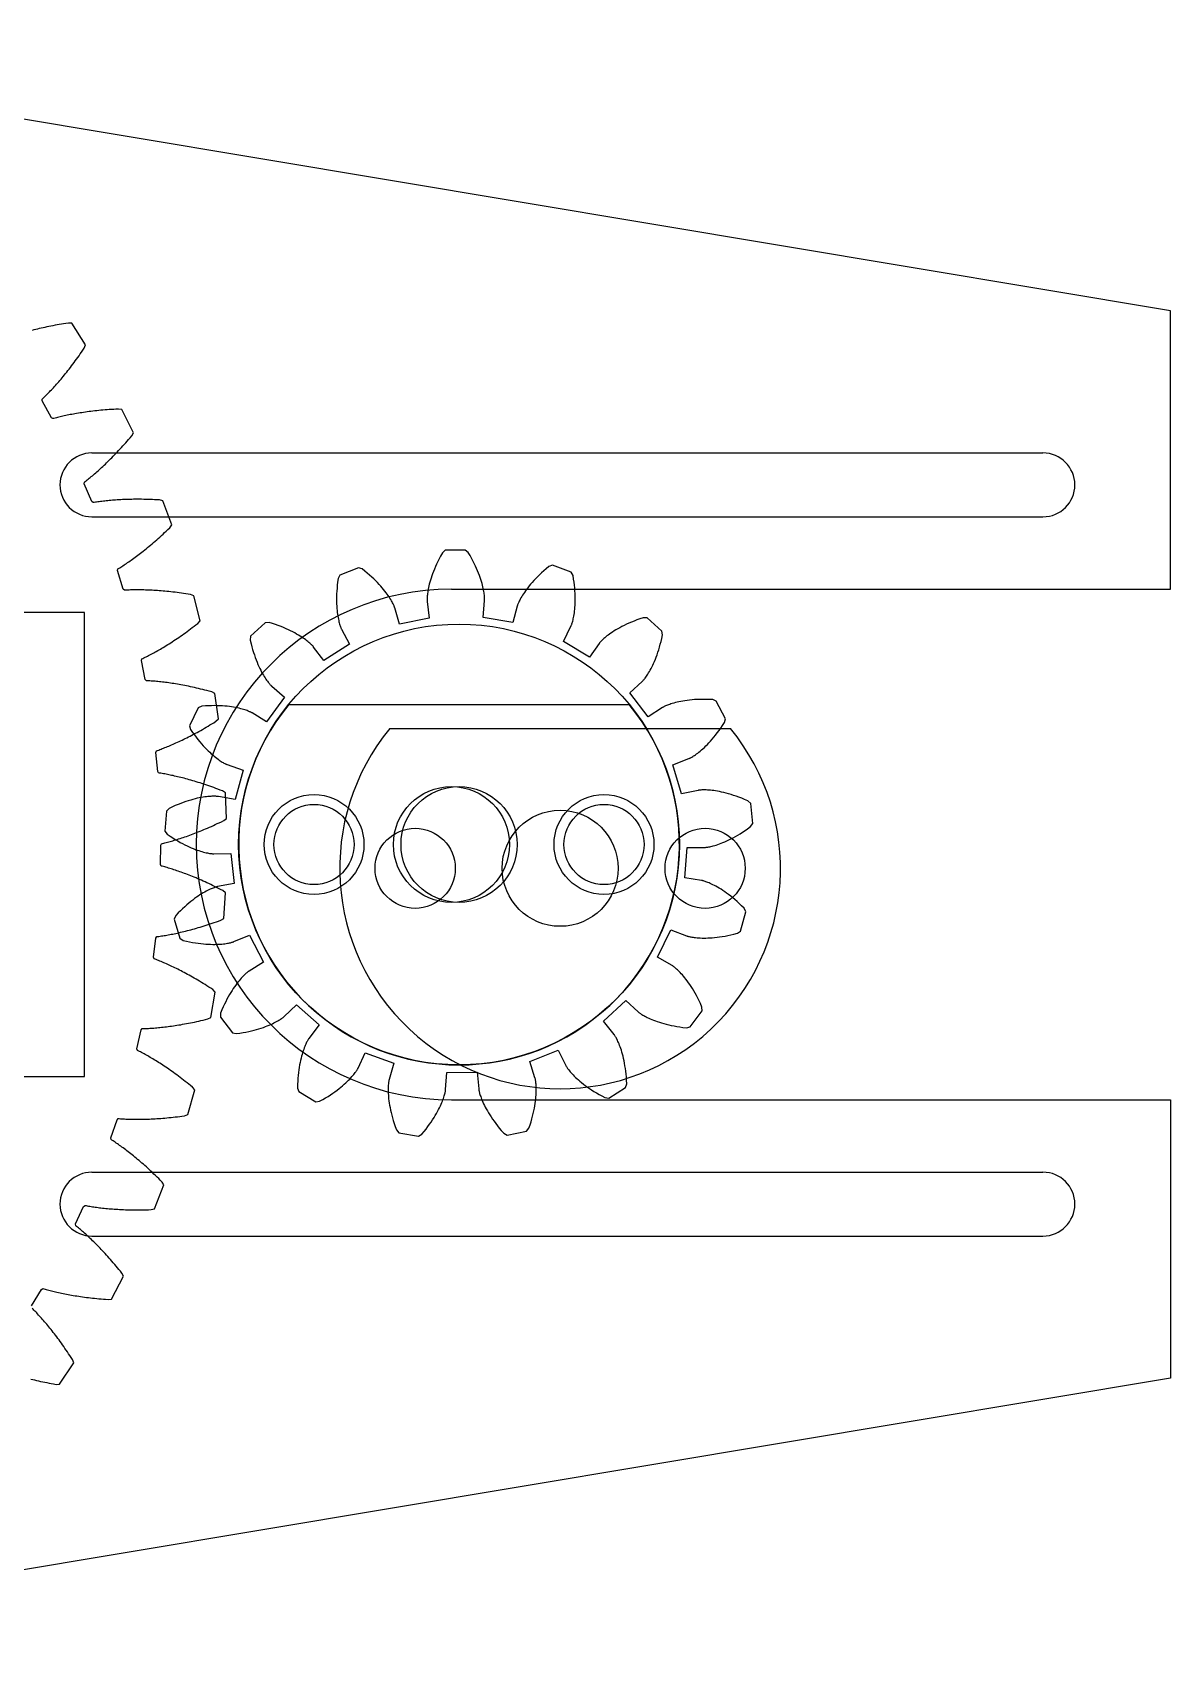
# Model space of a CAD drawing. Header units: inches. Extents: x -53 to 82, y -41 to 41.
# Drawn here: x 32.8 to 81.8, y -35 to 35 of the extents above; entities that cross this region are included whole.
import ezdxf

# ---------------------------------------------------------------- set-up
doc = ezdxf.new("R2010")
doc.units = ezdxf.units.IN
doc.header["$MEASUREMENT"] = 0
for name, color, linetype in [('gearBig', 2, 'Continuous'), ('gearSmall', 6, 'Continuous'), ('mount', 1, 'Continuous'), ('mount 2', 4, 'Continuous'), ('spacers', 3, 'Continuous'), ('stepper mount', 30, 'Continuous')]:
    doc.layers.add(name, color=color, linetype=linetype)

# ---------------------------------------------------------------- blocks, each defined once
blk = doc.blocks.new('*U4')
at = {"layer": 'mount 2'}
blk.add_lwpolyline([(10, -2.301), (10, 2.301), (-10, 2.301), (-10, -2.301)], dxfattribs=at)
blk = doc.blocks.new('*U5')
at = {"layer": 'mount 2', "color": 0, "linetype": 'ByBlock', "lineweight": -2, "transparency": 16777216}
blk.add_blockref('*U4', (0, 32.699), dxfattribs=at)
for p, rotation in [((-32.699, 0), 90), ((32.699, 0), 270), ((0, -32.699), 180)]:
    blk.add_blockref('*U4', p, dxfattribs=dict(at, rotation=rotation))

msp = doc.modelspace()

# ---------------------------------------------------------------- linework, layer by layer
at = {"layer": 'gearBig'}
for points in [[(32.724, -19.887), (33.147, -19.174), (33.209, -19.134), (33.252, -19.147), (33.303, -19.161), (33.355, -19.176), (33.408, -19.191), (33.463, -19.206), (33.52, -19.221), (33.577, -19.236), (33.636, -19.251), (33.696, -19.265), (33.758, -19.28), (33.82, -19.295), (33.885, -19.309), (33.95, -19.324), (34.017, -19.338), (34.085, -19.353), (34.154, -19.367), (34.225, -19.381), (34.297, -19.394), (34.37, -19.408), (34.445, -19.421), (34.521, -19.435), (34.598, -19.448), (34.677, -19.46), (34.757, -19.473), (34.838, -19.485), (34.92, -19.497), (35.004, -19.508), (35.09, -19.519), (35.176, -19.53), (35.264, -19.541), (35.353, -19.551), (35.444, -19.561), (35.535, -19.57), (35.628, -19.579), (35.723, -19.588), (35.819, -19.596), (35.916, -19.603), (36.027, -19.611), (36.174, -19.591), (36.688, -18.61), (36.621, -18.478), (36.551, -18.391), (36.49, -18.315), (36.429, -18.241), (36.368, -18.168), (36.308, -18.097), (36.248, -18.027), (36.188, -17.958), (36.129, -17.89), (36.071, -17.824), (36.013, -17.759), (35.955, -17.695), (35.898, -17.633), (35.841, -17.572), (35.785, -17.512), (35.729, -17.453), (35.674, -17.396), (35.619, -17.339), (35.565, -17.284), (35.512, -17.231), (35.459, -17.178), (35.407, -17.127), (35.355, -17.077), (35.304, -17.027), (35.253, -16.98), (35.204, -16.933), (35.154, -16.887), (35.106, -16.843), (35.058, -16.8), (35.011, -16.757), (34.965, -16.716), (34.919, -16.676), (34.874, -16.638), (34.83, -16.6), (34.786, -16.563), (34.744, -16.527), (34.702, -16.493), (34.66, -16.459), (34.626, -16.432), (34.623, -16.357), (34.969, -15.604), (35.028, -15.558), (35.071, -15.566), (35.123, -15.575), (35.177, -15.585), (35.231, -15.594), (35.288, -15.603), (35.345, -15.612), (35.404, -15.621), (35.464, -15.629), (35.525, -15.638), (35.588, -15.646), (35.652, -15.654), (35.717, -15.662), (35.784, -15.669), (35.852, -15.677), (35.921, -15.684), (35.991, -15.691), (36.063, -15.697), (36.136, -15.703), (36.211, -15.709), (36.286, -15.715), (36.363, -15.72), (36.441, -15.724), (36.521, -15.729), (36.602, -15.733), (36.684, -15.736), (36.767, -15.74), (36.852, -15.742), (36.938, -15.745), (37.025, -15.746), (37.113, -15.748), (37.203, -15.748), (37.294, -15.749), (37.386, -15.748), (37.48, -15.748), (37.575, -15.746), (37.671, -15.744), (37.768, -15.742), (37.879, -15.738), (38.023, -15.703), (38.432, -14.673), (38.352, -14.548), (38.273, -14.469), (38.204, -14.401), (38.136, -14.333), (38.068, -14.267), (38, -14.203), (37.934, -14.139), (37.867, -14.077), (37.801, -14.016), (37.736, -13.956), (37.672, -13.897), (37.608, -13.84), (37.544, -13.784), (37.481, -13.729), (37.419, -13.675), (37.358, -13.623), (37.297, -13.571), (37.237, -13.521), (37.177, -13.472), (37.118, -13.424), (37.06, -13.378), (37.003, -13.332), (36.946, -13.287), (36.89, -13.244), (36.835, -13.202), (36.781, -13.16), (36.727, -13.12), (36.674, -13.081), (36.622, -13.043), (36.571, -13.006), (36.521, -12.97), (36.471, -12.935), (36.422, -12.901), (36.374, -12.868), (36.327, -12.836), (36.281, -12.805), (36.236, -12.775), (36.191, -12.746), (36.154, -12.722), (36.143, -12.649), (36.409, -11.863), (36.462, -11.811), (36.506, -11.815), (36.559, -11.819), (36.613, -11.822), (36.668, -11.826), (36.725, -11.829), (36.783, -11.832), (36.843, -11.834), (36.903, -11.837), (36.965, -11.839), (37.029, -11.84), (37.093, -11.842), (37.159, -11.842), (37.226, -11.843), (37.294, -11.843), (37.364, -11.843), (37.434, -11.842), (37.506, -11.841), (37.58, -11.84), (37.654, -11.838), (37.73, -11.836), (37.807, -11.833), (37.885, -11.829), (37.965, -11.825), (38.046, -11.821), (38.128, -11.816), (38.211, -11.81), (38.295, -11.804), (38.381, -11.797), (38.468, -11.79), (38.556, -11.782), (38.645, -11.773), (38.736, -11.764), (38.828, -11.754), (38.921, -11.744), (39.015, -11.732), (39.11, -11.72), (39.206, -11.708), (39.317, -11.692), (39.457, -11.642), (39.756, -10.575), (39.663, -10.46), (39.576, -10.389), (39.5, -10.328), (39.425, -10.269), (39.351, -10.21), (39.277, -10.153), (39.204, -10.096), (39.131, -10.041), (39.059, -9.988), (38.988, -9.935), (38.918, -9.884), (38.848, -9.833), (38.779, -9.784), (38.711, -9.736), (38.644, -9.689), (38.577, -9.643), (38.511, -9.599), (38.446, -9.555), (38.382, -9.512), (38.318, -9.471), (38.256, -9.43), (38.194, -9.391), (38.133, -9.353), (38.073, -9.315), (38.013, -9.279), (37.955, -9.244), (37.897, -9.209), (37.841, -9.176), (37.785, -9.144), (37.73, -9.112), (37.676, -9.082), (37.623, -9.052), (37.571, -9.023), (37.52, -8.996), (37.47, -8.969), (37.421, -8.943), (37.372, -8.918), (37.325, -8.893), (37.286, -8.874), (37.268, -8.801), (37.449, -7.993), (37.497, -7.935), (37.541, -7.934), (37.594, -7.932), (37.648, -7.93), (37.704, -7.928), (37.761, -7.925), (37.819, -7.922), (37.878, -7.918), (37.939, -7.914), (38, -7.91), (38.063, -7.905), (38.128, -7.899), (38.193, -7.893), (38.26, -7.887), (38.328, -7.88), (38.397, -7.873), (38.467, -7.865), (38.539, -7.856), (38.611, -7.847), (38.685, -7.837), (38.761, -7.827), (38.837, -7.816), (38.914, -7.804), (38.993, -7.792), (39.073, -7.779), (39.154, -7.766), (39.236, -7.751), (39.319, -7.736), (39.404, -7.721), (39.49, -7.704), (39.576, -7.687), (39.664, -7.669), (39.753, -7.651), (39.844, -7.631), (39.935, -7.611), (40.027, -7.59), (40.121, -7.568), (40.215, -7.545), (40.324, -7.519), (40.457, -7.454), (40.643, -6.362), (40.539, -6.257), (40.445, -6.196), (40.364, -6.143), (40.283, -6.091), (40.202, -6.041), (40.123, -5.991), (40.044, -5.943), (39.966, -5.896), (39.889, -5.85), (39.813, -5.805), (39.738, -5.761), (39.663, -5.719), (39.59, -5.677), (39.517, -5.636), (39.445, -5.597), (39.374, -5.558), (39.303, -5.52), (39.234, -5.484), (39.166, -5.448), (39.098, -5.414), (39.032, -5.38), (38.966, -5.347), (38.901, -5.315), (38.838, -5.285), (38.775, -5.255), (38.713, -5.226), (38.652, -5.197), (38.593, -5.17), (38.534, -5.144), (38.476, -5.118), (38.419, -5.094), (38.363, -5.07), (38.308, -5.047), (38.255, -5.024), (38.202, -5.003), (38.15, -4.982), (38.1, -4.962), (38.05, -4.943), (38.009, -4.927), (37.983, -4.858), (38.08, -4.034), (38.121, -3.972), (38.164, -3.967), (38.217, -3.959), (38.271, -3.952), (38.326, -3.943), (38.382, -3.935), (38.44, -3.925), (38.498, -3.916), (38.558, -3.905), (38.619, -3.894), (38.681, -3.883), (38.744, -3.871), (38.809, -3.858), (38.875, -3.845), (38.941, -3.831), (39.009, -3.816), (39.079, -3.801), (39.149, -3.785), (39.22, -3.768), (39.293, -3.751), (39.366, -3.732), (39.441, -3.713), (39.517, -3.694), (39.594, -3.673), (39.672, -3.652), (39.751, -3.63), (39.831, -3.608), (39.913, -3.584), (39.995, -3.56), (40.079, -3.534), (40.163, -3.508), (40.249, -3.481), (40.335, -3.453), (40.423, -3.425), (40.512, -3.395), (40.601, -3.364), (40.692, -3.333), (40.784, -3.3), (40.889, -3.263), (41.015, -3.184), (41.086, -2.079), (40.971, -1.985), (40.871, -1.934), (40.785, -1.89), (40.699, -1.847), (40.614, -1.805), (40.529, -1.765), (40.446, -1.725), (40.364, -1.686), (40.282, -1.649), (40.202, -1.612), (40.122, -1.576), (40.044, -1.541), (39.966, -1.508), (39.889, -1.475), (39.814, -1.443), (39.739, -1.412), (39.665, -1.382), (39.592, -1.353), (39.521, -1.324), (39.45, -1.297), (39.38, -1.271), (39.312, -1.245), (39.244, -1.22), (39.177, -1.196), (39.112, -1.173), (39.047, -1.15), (38.984, -1.129), (38.922, -1.108), (38.86, -1.088), (38.8, -1.068), (38.741, -1.05), (38.683, -1.032), (38.626, -1.015), (38.57, -0.998), (38.516, -0.982), (38.462, -0.967), (38.41, -0.953), (38.358, -0.939), (38.316, -0.927), (38.283, -0.861), (38.293, -0.032), (38.327, 0.034), (38.37, 0.044), (38.422, 0.057), (38.474, 0.07), (38.528, 0.084), (38.583, 0.099), (38.639, 0.114), (38.697, 0.13), (38.755, 0.147), (38.814, 0.164), (38.875, 0.182), (38.937, 0.2), (39, 0.22), (39.064, 0.24), (39.129, 0.261), (39.195, 0.283), (39.262, 0.305), (39.33, 0.328), (39.399, 0.352), (39.469, 0.377), (39.541, 0.403), (39.613, 0.43), (39.687, 0.457), (39.761, 0.485), (39.836, 0.515), (39.913, 0.545), (39.99, 0.576), (40.069, 0.608), (40.148, 0.641), (40.229, 0.674), (40.31, 0.709), (40.392, 0.745), (40.475, 0.782), (40.56, 0.819), (40.645, 0.858), (40.731, 0.898), (40.818, 0.939), (40.905, 0.981), (41.006, 1.029), (41.123, 1.12), (41.078, 2.227), (40.954, 2.309), (40.85, 2.349), (40.759, 2.383), (40.669, 2.417), (40.58, 2.45), (40.492, 2.482), (40.405, 2.512), (40.319, 2.542), (40.234, 2.571), (40.15, 2.599), (40.067, 2.626), (39.985, 2.653), (39.905, 2.678), (39.825, 2.703), (39.746, 2.727), (39.669, 2.75), (39.592, 2.772), (39.517, 2.793), (39.443, 2.814), (39.369, 2.834), (39.297, 2.853), (39.226, 2.871), (39.156, 2.889), (39.088, 2.906), (39.02, 2.922), (38.954, 2.937), (38.888, 2.952), (38.824, 2.967), (38.761, 2.98), (38.699, 2.993), (38.639, 3.006), (38.579, 3.017), (38.521, 3.028), (38.463, 3.039), (38.407, 3.049), (38.353, 3.059), (38.299, 3.068), (38.246, 3.076), (38.203, 3.083), (38.163, 3.146), (38.086, 3.971), (38.114, 4.04), (38.155, 4.055), (38.205, 4.073), (38.256, 4.092), (38.308, 4.111), (38.361, 4.131), (38.416, 4.152), (38.471, 4.174), (38.527, 4.197), (38.585, 4.22), (38.643, 4.244), (38.703, 4.269), (38.763, 4.295), (38.824, 4.322), (38.887, 4.349), (38.95, 4.378), (39.015, 4.407), (39.08, 4.438), (39.147, 4.469), (39.214, 4.501), (39.282, 4.534), (39.351, 4.568), (39.421, 4.603), (39.492, 4.639), (39.564, 4.676), (39.637, 4.714), (39.711, 4.753), (39.786, 4.793), (39.861, 4.834), (39.938, 4.876), (40.015, 4.919), (40.093, 4.963), (40.172, 5.008), (40.252, 5.055), (40.332, 5.102), (40.414, 5.151), (40.496, 5.2), (40.579, 5.251), (40.674, 5.31), (40.781, 5.413), (40.62, 6.509), (40.488, 6.577), (40.38, 6.606), (40.286, 6.631), (40.193, 6.655), (40.101, 6.678), (40.011, 6.701), (39.921, 6.722), (39.832, 6.743), (39.745, 6.763), (39.658, 6.782), (39.573, 6.8), (39.489, 6.818), (39.406, 6.835), (39.324, 6.851), (39.244, 6.866), (39.164, 6.881), (39.086, 6.895), (39.008, 6.909), (38.932, 6.921), (38.858, 6.933), (38.784, 6.945), (38.711, 6.956), (38.64, 6.966), (38.57, 6.976), (38.501, 6.985), (38.433, 6.993), (38.367, 7.001), (38.301, 7.009), (38.237, 7.016), (38.174, 7.022), (38.113, 7.028), (38.052, 7.033), (37.993, 7.038), (37.935, 7.043), (37.878, 7.047), (37.823, 7.051), (37.768, 7.054), (37.715, 7.057), (37.672, 7.059), (37.625, 7.118), (37.463, 7.93), (37.483, 8.002), (37.522, 8.021), (37.57, 8.044), (37.619, 8.068), (37.669, 8.093), (37.719, 8.119), (37.771, 8.145), (37.824, 8.173), (37.878, 8.201), (37.932, 8.23), (37.988, 8.26), (38.044, 8.291), (38.102, 8.323), (38.16, 8.356), (38.219, 8.39), (38.279, 8.425), (38.34, 8.461), (38.402, 8.498), (38.465, 8.536), (38.529, 8.575), (38.593, 8.615), (38.658, 8.656), (38.724, 8.698), (38.791, 8.742), (38.859, 8.786), (38.927, 8.831), (38.997, 8.878), (39.067, 8.925), (39.138, 8.974), (39.209, 9.024), (39.282, 9.075), (39.355, 9.127), (39.428, 9.18), (39.503, 9.234), (39.578, 9.29), (39.654, 9.347), (39.73, 9.405), (39.808, 9.464), (39.896, 9.532), (39.991, 9.646), (39.717, 10.719), (39.579, 10.773), (39.469, 10.791), (39.373, 10.806), (39.278, 10.82), (39.184, 10.833), (39.091, 10.846), (39, 10.858), (38.909, 10.869), (38.82, 10.88), (38.732, 10.89), (38.646, 10.9), (38.56, 10.908), (38.476, 10.916), (38.393, 10.924), (38.311, 10.931), (38.23, 10.937), (38.151, 10.943), (38.073, 10.948), (37.996, 10.953), (37.92, 10.957), (37.845, 10.961), (37.772, 10.964), (37.7, 10.967), (37.629, 10.969), (37.56, 10.971), (37.492, 10.972), (37.425, 10.973), (37.359, 10.974), (37.294, 10.974), (37.231, 10.974), (37.169, 10.973), (37.109, 10.972), (37.049, 10.971), (36.991, 10.97), (36.934, 10.968), (36.879, 10.966), (36.824, 10.963), (36.771, 10.961), (36.727, 10.958), (36.675, 11.012), (36.428, 11.803), (36.441, 11.876), (36.478, 11.899), (36.523, 11.927), (36.569, 11.956), (36.616, 11.986), (36.664, 12.017), (36.713, 12.049), (36.762, 12.082), (36.813, 12.115), (36.864, 12.15), (36.916, 12.186), (36.969, 12.223), (37.023, 12.261), (37.077, 12.3), (37.133, 12.339), (37.189, 12.381), (37.246, 12.423), (37.304, 12.466), (37.362, 12.51), (37.421, 12.556), (37.481, 12.602), (37.542, 12.65), (37.603, 12.698), (37.665, 12.748), (37.728, 12.8), (37.791, 12.852), (37.855, 12.905), (37.92, 12.96), (37.985, 13.016), (38.051, 13.073), (38.118, 13.131), (38.185, 13.19), (38.253, 13.251), (38.321, 13.313), (38.39, 13.376), (38.46, 13.441), (38.53, 13.506), (38.6, 13.573), (38.681, 13.651), (38.764, 13.773), (38.379, 14.812), (38.236, 14.851), (38.125, 14.857), (38.027, 14.862), (37.931, 14.866), (37.837, 14.87), (37.743, 14.873), (37.651, 14.875), (37.56, 14.877), (37.47, 14.878), (37.382, 14.879), (37.295, 14.879), (37.209, 14.879), (37.124, 14.878), (37.041, 14.877), (36.958, 14.876), (36.878, 14.873), (36.798, 14.871), (36.72, 14.868), (36.643, 14.865), (36.567, 14.861), (36.492, 14.857), (36.419, 14.852), (36.347, 14.847), (36.277, 14.842), (36.207, 14.837), (36.139, 14.831), (36.073, 14.825), (36.007, 14.819), (35.943, 14.812), (35.88, 14.805), (35.819, 14.798), (35.758, 14.791), (35.699, 14.784), (35.642, 14.776), (35.585, 14.768), (35.53, 14.76), (35.477, 14.752), (35.424, 14.744), (35.381, 14.737), (35.323, 14.785), (34.995, 15.546), (35, 15.62), (35.035, 15.647), (35.077, 15.68), (35.119, 15.713), (35.163, 15.748), (35.207, 15.784), (35.252, 15.82), (35.298, 15.858), (35.345, 15.897), (35.392, 15.937), (35.44, 15.978), (35.489, 16.02), (35.539, 16.063), (35.589, 16.108), (35.64, 16.153), (35.691, 16.2), (35.743, 16.248), (35.796, 16.297), (35.85, 16.347), (35.904, 16.398), (35.958, 16.451), (36.014, 16.505), (36.07, 16.559), (36.126, 16.616), (36.183, 16.673), (36.241, 16.732), (36.299, 16.791), (36.357, 16.853), (36.417, 16.915), (36.476, 16.978), (36.536, 17.043), (36.597, 17.11), (36.658, 17.177), (36.72, 17.246), (36.782, 17.316), (36.844, 17.387), (36.907, 17.46), (36.97, 17.534), (37.042, 17.619), (37.112, 17.75), (36.621, 18.743), (36.474, 18.766), (36.363, 18.761), (36.266, 18.756), (36.17, 18.75), (36.075, 18.743), (35.982, 18.737), (35.89, 18.729), (35.799, 18.722), (35.71, 18.714), (35.622, 18.705), (35.535, 18.696), (35.45, 18.687), (35.365, 18.677), (35.283, 18.667), (35.201, 18.657), (35.121, 18.647), (35.042, 18.636), (34.964, 18.625), (34.888, 18.613), (34.813, 18.602), (34.74, 18.59), (34.667, 18.578), (34.596, 18.565), (34.527, 18.553), (34.458, 18.54), (34.391, 18.527), (34.325, 18.514), (34.261, 18.501), (34.198, 18.488), (34.136, 18.475), (34.076, 18.461), (34.016, 18.448), (33.959, 18.434), (33.902, 18.421), (33.847, 18.407), (33.793, 18.394), (33.74, 18.38), (33.689, 18.366), (33.646, 18.355), (33.584, 18.396), (33.178, 19.119), (33.175, 19.193), (33.207, 19.223), (33.246, 19.26), (33.285, 19.298), (33.324, 19.337), (33.365, 19.377), (33.406, 19.418), (33.447, 19.461), (33.49, 19.504), (33.532, 19.549), (33.576, 19.595), (33.62, 19.642), (33.665, 19.69), (33.71, 19.74), (33.756, 19.79), (33.802, 19.842), (33.849, 19.895), (33.897, 19.949), (33.945, 20.005), (33.993, 20.061), (34.042, 20.119), (34.091, 20.179), (34.141, 20.239), (34.191, 20.301), (34.242, 20.364), (34.293, 20.428), (34.345, 20.494), (34.397, 20.561), (34.449, 20.629), (34.502, 20.698), (34.555, 20.769), (34.608, 20.841), (34.662, 20.915), (34.716, 20.989), (34.77, 21.066), (34.825, 21.143), (34.88, 21.222), (34.935, 21.302), (34.997, 21.394), (35.053, 21.532), (34.461, 22.468), (34.313, 22.476), (34.202, 22.459), (34.106, 22.444), (34.012, 22.428), (33.918, 22.412), (33.826, 22.395), (33.735, 22.378), (33.646, 22.361), (33.558, 22.344), (33.471, 22.326), (33.386, 22.308), (33.302, 22.29), (33.219, 22.272), (33.138, 22.253), (33.058, 22.235), (32.979, 22.216), (32.902, 22.197), (32.826, 22.177), (32.751, 22.158)], [(32.691, -23.04), (32.773, -23.06), (32.857, -23.08), (32.942, -23.1), (33.028, -23.12), (33.116, -23.139), (33.205, -23.158), (33.295, -23.177), (33.387, -23.196), (33.48, -23.214), (33.574, -23.232), (33.67, -23.25), (33.779, -23.27), (33.928, -23.265), (34.542, -22.343), (34.489, -22.204), (34.429, -22.111), (34.376, -22.029), (34.322, -21.949), (34.27, -21.87), (34.217, -21.793), (34.165, -21.717), (34.113, -21.642), (34.061, -21.569), (34.01, -21.497), (33.959, -21.426), (33.908, -21.357), (33.858, -21.289), (33.808, -21.222), (33.758, -21.156), (33.709, -21.092), (33.66, -21.029), (33.612, -20.968), (33.564, -20.907), (33.516, -20.848), (33.469, -20.79), (33.422, -20.734), (33.376, -20.679), (33.331, -20.624), (33.285, -20.572), (33.241, -20.52), (33.197, -20.469), (33.153, -20.42), (33.11, -20.372), (33.068, -20.325), (33.026, -20.28), (32.985, -20.235), (32.944, -20.192), (32.904, -20.15), (32.864, -20.109), (32.826, -20.069), (32.788, -20.03), (32.75, -19.992)]]:
    msp.add_lwpolyline(points, dxfattribs=at)
at = {"layer": 'gearSmall'}
msp.add_lwpolyline([(60.992, -0.127), (61.722, -0.127), (61.731, -0.127), (61.744, -0.126), (61.761, -0.125), (61.783, -0.123), (61.809, -0.12), (61.84, -0.116), (61.875, -0.111), (61.914, -0.104), (61.958, -0.095), (62.005, -0.085), (62.057, -0.073), (62.113, -0.058), (62.172, -0.042), (62.236, -0.022), (62.304, 0), (62.375, 0.025), (62.45, 0.053), (62.528, 0.084), (62.61, 0.118), (62.695, 0.156), (62.784, 0.197), (62.875, 0.243), (62.97, 0.292), (63.067, 0.345), (63.168, 0.402), (63.271, 0.464), (63.376, 0.531), (63.484, 0.601), (63.593, 0.677), (63.723, 0.77), (63.815, 0.907), (63.725, 1.761), (63.606, 1.875), (63.46, 1.939), (63.337, 1.99), (63.217, 2.036), (63.1, 2.079), (62.986, 2.118), (62.876, 2.153), (62.77, 2.185), (62.667, 2.213), (62.568, 2.239), (62.473, 2.261), (62.382, 2.28), (62.294, 2.296), (62.211, 2.31), (62.132, 2.322), (62.057, 2.331), (61.987, 2.339), (61.92, 2.344), (61.858, 2.348), (61.801, 2.351), (61.748, 2.352), (61.699, 2.352), (61.655, 2.351), (61.615, 2.35), (61.58, 2.348), (61.549, 2.345), (61.523, 2.342), (61.501, 2.34), (61.483, 2.337), (61.47, 2.335), (61.462, 2.334), (60.748, 2.181), (60.374, 3.436), (61.054, 3.7), (61.062, 3.703), (61.074, 3.709), (61.09, 3.716), (61.11, 3.726), (61.133, 3.738), (61.16, 3.753), (61.191, 3.771), (61.225, 3.791), (61.262, 3.815), (61.303, 3.841), (61.347, 3.872), (61.394, 3.905), (61.443, 3.943), (61.496, 3.984), (61.551, 4.028), (61.608, 4.077), (61.668, 4.13), (61.73, 4.188), (61.794, 4.249), (61.859, 4.315), (61.927, 4.386), (61.996, 4.461), (62.066, 4.541), (62.138, 4.626), (62.211, 4.716), (62.284, 4.811), (62.359, 4.911), (62.434, 5.016), (62.509, 5.126), (62.596, 5.259), (62.633, 5.42), (62.24, 6.184), (62.088, 6.247), (61.929, 6.254), (61.795, 6.257), (61.666, 6.257), (61.542, 6.255), (61.422, 6.25), (61.307, 6.243), (61.196, 6.235), (61.09, 6.224), (60.988, 6.212), (60.892, 6.198), (60.8, 6.183), (60.712, 6.167), (60.63, 6.149), (60.552, 6.132), (60.479, 6.114), (60.41, 6.095), (60.346, 6.076), (60.287, 6.057), (60.232, 6.039), (60.182, 6.021), (60.137, 6.003), (60.096, 5.987), (60.059, 5.971), (60.027, 5.956), (60, 5.943), (59.976, 5.931), (59.957, 5.92), (59.941, 5.912), (59.93, 5.905), (59.922, 5.9), (59.312, 5.501), (58.509, 6.536), (59.048, 7.027), (59.055, 7.034), (59.064, 7.043), (59.076, 7.055), (59.091, 7.072), (59.109, 7.091), (59.128, 7.115), (59.151, 7.143), (59.175, 7.174), (59.202, 7.21), (59.23, 7.249), (59.26, 7.293), (59.291, 7.341), (59.324, 7.394), (59.358, 7.451), (59.393, 7.513), (59.429, 7.579), (59.466, 7.65), (59.503, 7.726), (59.54, 7.807), (59.577, 7.892), (59.615, 7.982), (59.652, 8.078), (59.689, 8.178), (59.725, 8.283), (59.76, 8.393), (59.795, 8.508), (59.828, 8.628), (59.86, 8.753), (59.89, 8.882), (59.923, 9.038), (59.899, 9.201), (59.257, 9.772), (59.092, 9.776), (58.942, 9.725), (58.816, 9.68), (58.696, 9.633), (58.581, 9.586), (58.471, 9.538), (58.366, 9.49), (58.265, 9.442), (58.17, 9.394), (58.08, 9.346), (57.995, 9.298), (57.915, 9.25), (57.839, 9.204), (57.768, 9.158), (57.702, 9.113), (57.64, 9.07), (57.583, 9.028), (57.53, 8.987), (57.482, 8.949), (57.438, 8.912), (57.398, 8.877), (57.362, 8.844), (57.329, 8.814), (57.301, 8.786), (57.276, 8.76), (57.255, 8.738), (57.238, 8.718), (57.223, 8.701), (57.212, 8.688), (57.204, 8.678), (57.199, 8.67), (56.774, 8.077), (55.652, 8.752), (55.977, 9.405), (55.98, 9.414), (55.986, 9.426), (55.992, 9.442), (56, 9.462), (56.01, 9.487), (56.02, 9.516), (56.03, 9.55), (56.042, 9.588), (56.054, 9.631), (56.066, 9.678), (56.078, 9.73), (56.09, 9.786), (56.101, 9.847), (56.112, 9.913), (56.123, 9.983), (56.132, 10.058), (56.141, 10.137), (56.148, 10.221), (56.153, 10.31), (56.158, 10.403), (56.16, 10.501), (56.16, 10.603), (56.158, 10.71), (56.154, 10.821), (56.147, 10.936), (56.138, 11.056), (56.125, 11.179), (56.11, 11.307), (56.091, 11.439), (56.066, 11.596), (55.985, 11.74), (55.18, 12.04), (55.025, 11.984), (54.902, 11.882), (54.802, 11.795), (54.707, 11.708), (54.616, 11.623), (54.531, 11.538), (54.45, 11.456), (54.374, 11.374), (54.303, 11.295), (54.236, 11.218), (54.174, 11.142), (54.116, 11.069), (54.063, 10.998), (54.013, 10.93), (53.967, 10.864), (53.926, 10.802), (53.888, 10.742), (53.853, 10.685), (53.822, 10.631), (53.794, 10.581), (53.769, 10.534), (53.747, 10.49), (53.728, 10.45), (53.712, 10.414), (53.698, 10.381), (53.687, 10.353), (53.677, 10.328), (53.67, 10.307), (53.664, 10.291), (53.661, 10.278), (53.658, 10.269), (53.477, 9.563), (52.186, 9.787), (52.253, 10.513), (52.254, 10.522), (52.254, 10.535), (52.255, 10.553), (52.255, 10.575), (52.254, 10.601), (52.253, 10.632), (52.251, 10.667), (52.248, 10.707), (52.244, 10.751), (52.238, 10.8), (52.23, 10.852), (52.221, 10.909), (52.21, 10.97), (52.196, 11.035), (52.181, 11.105), (52.162, 11.178), (52.142, 11.255), (52.118, 11.336), (52.091, 11.421), (52.061, 11.509), (52.028, 11.601), (51.992, 11.696), (51.951, 11.795), (51.907, 11.897), (51.859, 12.002), (51.807, 12.11), (51.751, 12.221), (51.69, 12.335), (51.625, 12.451), (51.545, 12.589), (51.417, 12.693), (50.559, 12.682), (50.434, 12.574), (50.357, 12.435), (50.295, 12.317), (50.237, 12.202), (50.184, 12.089), (50.134, 11.98), (50.089, 11.874), (50.048, 11.77), (50.01, 11.671), (49.976, 11.574), (49.945, 11.482), (49.918, 11.393), (49.893, 11.307), (49.871, 11.226), (49.853, 11.148), (49.836, 11.074), (49.822, 11.005), (49.811, 10.939), (49.801, 10.878), (49.793, 10.821), (49.787, 10.768), (49.783, 10.719), (49.779, 10.675), (49.777, 10.636), (49.776, 10.6), (49.776, 10.569), (49.776, 10.543), (49.777, 10.521), (49.777, 10.503), (49.778, 10.49), (49.779, 10.481), (49.865, 9.757), (48.581, 9.5), (48.381, 10.201), (48.378, 10.21), (48.374, 10.222), (48.368, 10.239), (48.36, 10.259), (48.35, 10.284), (48.338, 10.312), (48.323, 10.344), (48.306, 10.38), (48.286, 10.42), (48.263, 10.463), (48.237, 10.509), (48.208, 10.559), (48.175, 10.612), (48.139, 10.668), (48.1, 10.726), (48.056, 10.788), (48.009, 10.853), (47.958, 10.92), (47.902, 10.989), (47.842, 11.061), (47.778, 11.134), (47.71, 11.21), (47.637, 11.287), (47.559, 11.367), (47.476, 11.447), (47.388, 11.529), (47.296, 11.613), (47.198, 11.697), (47.095, 11.782), (46.971, 11.881), (46.814, 11.932), (46.017, 11.612), (45.94, 11.466), (45.918, 11.308), (45.903, 11.176), (45.891, 11.047), (45.882, 10.923), (45.875, 10.803), (45.872, 10.688), (45.87, 10.577), (45.871, 10.47), (45.874, 10.368), (45.879, 10.271), (45.885, 10.177), (45.893, 10.089), (45.903, 10.005), (45.913, 9.926), (45.925, 9.851), (45.937, 9.781), (45.95, 9.716), (45.963, 9.656), (45.976, 9.599), (45.989, 9.548), (46.003, 9.501), (46.016, 9.459), (46.028, 9.421), (46.04, 9.388), (46.05, 9.359), (46.06, 9.334), (46.069, 9.314), (46.076, 9.298), (46.081, 9.286), (46.085, 9.278), (46.427, 8.634), (45.322, 7.93), (44.883, 8.512), (44.877, 8.519), (44.869, 8.529), (44.857, 8.542), (44.843, 8.558), (44.824, 8.577), (44.803, 8.599), (44.777, 8.624), (44.748, 8.651), (44.715, 8.681), (44.679, 8.713), (44.638, 8.747), (44.592, 8.782), (44.543, 8.82), (44.489, 8.859), (44.431, 8.9), (44.368, 8.942), (44.301, 8.985), (44.229, 9.028), (44.152, 9.073), (44.07, 9.118), (43.984, 9.164), (43.893, 9.21), (43.796, 9.256), (43.695, 9.301), (43.589, 9.347), (43.478, 9.391), (43.361, 9.436), (43.24, 9.479), (43.113, 9.521), (42.961, 9.568), (42.796, 9.56), (42.169, 8.973), (42.15, 8.809), (42.187, 8.654), (42.22, 8.525), (42.255, 8.401), (42.292, 8.282), (42.329, 8.168), (42.367, 8.059), (42.406, 7.955), (42.445, 7.856), (42.485, 7.762), (42.525, 7.672), (42.564, 7.588), (42.604, 7.508), (42.643, 7.434), (42.681, 7.363), (42.719, 7.298), (42.755, 7.237), (42.791, 7.181), (42.825, 7.129), (42.858, 7.082), (42.889, 7.039), (42.918, 7), (42.946, 6.965), (42.971, 6.934), (42.994, 6.907), (43.014, 6.884), (43.032, 6.865), (43.047, 6.849), (43.06, 6.836), (43.069, 6.827), (43.076, 6.821), (43.627, 6.344), (42.852, 5.288), (42.231, 5.672), (42.223, 5.677), (42.212, 5.683), (42.197, 5.691), (42.177, 5.701), (42.153, 5.713), (42.125, 5.725), (42.092, 5.739), (42.056, 5.754), (42.014, 5.77), (41.968, 5.786), (41.918, 5.803), (41.863, 5.82), (41.803, 5.837), (41.739, 5.854), (41.67, 5.871), (41.596, 5.887), (41.518, 5.903), (41.435, 5.918), (41.347, 5.932), (41.255, 5.945), (41.158, 5.956), (41.056, 5.966), (40.95, 5.974), (40.839, 5.98), (40.723, 5.984), (40.603, 5.985), (40.479, 5.984), (40.35, 5.981), (40.217, 5.974), (40.058, 5.963), (39.907, 5.896), (39.534, 5.122), (39.576, 4.962), (39.666, 4.831), (39.744, 4.723), (39.821, 4.62), (39.898, 4.522), (39.974, 4.429), (40.049, 4.342), (40.123, 4.258), (40.195, 4.18), (40.266, 4.107), (40.336, 4.038), (40.403, 3.974), (40.469, 3.914), (40.532, 3.858), (40.593, 3.806), (40.652, 3.759), (40.708, 3.716), (40.761, 3.676), (40.812, 3.64), (40.86, 3.607), (40.904, 3.578), (40.946, 3.553), (40.984, 3.53), (41.018, 3.511), (41.049, 3.494), (41.077, 3.48), (41.101, 3.468), (41.121, 3.459), (41.137, 3.452), (41.149, 3.447), (41.157, 3.443), (41.844, 3.198), (41.502, 1.933), (40.785, 2.067), (40.776, 2.068), (40.763, 2.07), (40.745, 2.072), (40.723, 2.074), (40.697, 2.076), (40.666, 2.078), (40.631, 2.079), (40.591, 2.08), (40.547, 2.079), (40.498, 2.078), (40.445, 2.075), (40.388, 2.071), (40.326, 2.066), (40.26, 2.059), (40.189, 2.049), (40.115, 2.038), (40.036, 2.024), (39.953, 2.008), (39.866, 1.99), (39.776, 1.968), (39.681, 1.943), (39.583, 1.916), (39.481, 1.885), (39.375, 1.85), (39.266, 1.812), (39.153, 1.77), (39.038, 1.725), (38.919, 1.675), (38.797, 1.621), (38.653, 1.553), (38.537, 1.436), (38.469, 0.58), (38.565, 0.446), (38.696, 0.356), (38.808, 0.283), (38.917, 0.215), (39.024, 0.152), (39.129, 0.093), (39.231, 0.038), (39.329, -0.013), (39.425, -0.06), (39.518, -0.103), (39.607, -0.142), (39.694, -0.177), (39.776, -0.21), (39.856, -0.239), (39.931, -0.265), (40.003, -0.288), (40.071, -0.308), (40.135, -0.326), (40.195, -0.341), (40.252, -0.354), (40.304, -0.365), (40.351, -0.374), (40.395, -0.381), (40.434, -0.387), (40.47, -0.391), (40.5, -0.395), (40.527, -0.397), (40.549, -0.398), (40.566, -0.399), (40.579, -0.399), (40.588, -0.399), (41.317, -0.381), (41.455, -1.683), (40.738, -1.817), (40.729, -1.819), (40.716, -1.822), (40.699, -1.827), (40.678, -1.833), (40.653, -1.84), (40.624, -1.85), (40.59, -1.862), (40.553, -1.876), (40.512, -1.892), (40.467, -1.911), (40.418, -1.932), (40.366, -1.957), (40.311, -1.984), (40.251, -2.015), (40.189, -2.049), (40.124, -2.087), (40.055, -2.128), (39.984, -2.173), (39.91, -2.221), (39.833, -2.274), (39.753, -2.331), (39.672, -2.393), (39.588, -2.458), (39.502, -2.529), (39.414, -2.604), (39.324, -2.683), (39.233, -2.768), (39.14, -2.857), (39.046, -2.952), (38.936, -3.067), (38.87, -3.218), (39.116, -4.041), (39.254, -4.131), (39.409, -4.167), (39.539, -4.195), (39.666, -4.219), (39.789, -4.239), (39.907, -4.257), (40.022, -4.271), (40.132, -4.283), (40.239, -4.292), (40.341, -4.298), (40.438, -4.302), (40.531, -4.305), (40.62, -4.305), (40.705, -4.303), (40.784, -4.3), (40.86, -4.296), (40.931, -4.29), (40.997, -4.283), (41.058, -4.276), (41.115, -4.268), (41.168, -4.259), (41.216, -4.25), (41.259, -4.241), (41.298, -4.232), (41.332, -4.224), (41.362, -4.216), (41.387, -4.208), (41.408, -4.202), (41.425, -4.196), (41.437, -4.192), (41.446, -4.188), (42.119, -3.907), (42.718, -5.072), (42.098, -5.456), (42.09, -5.461), (42.079, -5.469), (42.065, -5.479), (42.048, -5.492), (42.027, -5.509), (42.003, -5.528), (41.976, -5.551), (41.946, -5.578), (41.914, -5.608), (41.879, -5.641), (41.841, -5.679), (41.801, -5.721), (41.759, -5.766), (41.715, -5.816), (41.67, -5.871), (41.622, -5.929), (41.573, -5.992), (41.523, -6.06), (41.471, -6.132), (41.419, -6.21), (41.365, -6.291), (41.311, -6.378), (41.257, -6.47), (41.202, -6.566), (41.147, -6.668), (41.092, -6.775), (41.037, -6.886), (40.983, -7.003), (40.93, -7.125), (40.869, -7.272), (40.862, -7.437), (41.388, -8.116), (41.55, -8.15), (41.707, -8.128), (41.839, -8.106), (41.965, -8.083), (42.087, -8.058), (42.204, -8.031), (42.316, -8.003), (42.424, -7.974), (42.526, -7.944), (42.623, -7.913), (42.716, -7.882), (42.804, -7.85), (42.886, -7.818), (42.965, -7.786), (43.038, -7.755), (43.107, -7.723), (43.17, -7.692), (43.23, -7.662), (43.284, -7.633), (43.335, -7.605), (43.381, -7.578), (43.422, -7.552), (43.459, -7.528), (43.492, -7.506), (43.521, -7.486), (43.546, -7.467), (43.567, -7.451), (43.584, -7.438), (43.598, -7.426), (43.607, -7.418), (43.614, -7.412), (44.14, -6.907), (45.12, -7.777), (44.68, -8.359), (44.675, -8.366), (44.668, -8.377), (44.658, -8.391), (44.646, -8.41), (44.633, -8.433), (44.618, -8.46), (44.601, -8.491), (44.583, -8.526), (44.563, -8.566), (44.543, -8.61), (44.521, -8.659), (44.499, -8.712), (44.477, -8.77), (44.454, -8.832), (44.431, -8.899), (44.408, -8.971), (44.385, -9.048), (44.362, -9.129), (44.34, -9.215), (44.319, -9.306), (44.299, -9.402), (44.28, -9.502), (44.262, -9.607), (44.246, -9.717), (44.231, -9.832), (44.219, -9.951), (44.208, -10.075), (44.2, -10.204), (44.194, -10.337), (44.19, -10.496), (44.243, -10.652), (44.979, -11.095), (45.142, -11.069), (45.281, -10.991), (45.396, -10.923), (45.506, -10.855), (45.61, -10.788), (45.71, -10.721), (45.804, -10.654), (45.894, -10.589), (45.978, -10.524), (46.058, -10.46), (46.133, -10.397), (46.203, -10.336), (46.269, -10.276), (46.33, -10.218), (46.387, -10.162), (46.44, -10.108), (46.488, -10.056), (46.533, -10.006), (46.573, -9.959), (46.61, -9.915), (46.643, -9.873), (46.672, -9.834), (46.698, -9.799), (46.721, -9.766), (46.741, -9.737), (46.757, -9.711), (46.771, -9.688), (46.782, -9.669), (46.79, -9.654), (46.796, -9.642), (46.801, -9.634), (47.109, -8.973), (48.336, -9.43), (48.137, -10.132), (48.134, -10.141), (48.132, -10.153), (48.128, -10.17), (48.124, -10.192), (48.119, -10.218), (48.115, -10.249), (48.11, -10.284), (48.106, -10.323), (48.102, -10.367), (48.099, -10.416), (48.097, -10.469), (48.096, -10.527), (48.095, -10.589), (48.097, -10.655), (48.099, -10.726), (48.104, -10.802), (48.11, -10.881), (48.118, -10.965), (48.129, -11.053), (48.142, -11.146), (48.158, -11.242), (48.176, -11.343), (48.198, -11.447), (48.222, -11.556), (48.25, -11.668), (48.282, -11.783), (48.316, -11.903), (48.355, -12.026), (48.398, -12.152), (48.452, -12.302), (48.558, -12.428), (49.404, -12.575), (49.546, -12.492), (49.648, -12.369), (49.73, -12.265), (49.808, -12.162), (49.881, -12.061), (49.95, -11.963), (50.014, -11.867), (50.074, -11.773), (50.129, -11.682), (50.18, -11.593), (50.228, -11.508), (50.271, -11.425), (50.311, -11.346), (50.347, -11.27), (50.38, -11.197), (50.409, -11.127), (50.436, -11.062), (50.459, -10.999), (50.48, -10.941), (50.498, -10.886), (50.514, -10.835), (50.527, -10.788), (50.539, -10.746), (50.548, -10.707), (50.556, -10.672), (50.562, -10.642), (50.566, -10.616), (50.57, -10.594), (50.572, -10.577), (50.574, -10.564), (50.575, -10.555), (50.623, -9.827), (51.933, -9.81), (52, -10.537), (52.001, -10.546), (52.003, -10.559), (52.006, -10.576), (52.01, -10.598), (52.015, -10.623), (52.022, -10.654), (52.031, -10.688), (52.041, -10.726), (52.054, -10.769), (52.068, -10.815), (52.085, -10.866), (52.105, -10.92), (52.127, -10.978), (52.152, -11.039), (52.18, -11.105), (52.212, -11.173), (52.246, -11.245), (52.284, -11.32), (52.326, -11.399), (52.372, -11.48), (52.421, -11.564), (52.475, -11.652), (52.532, -11.741), (52.594, -11.833), (52.661, -11.928), (52.732, -12.025), (52.808, -12.123), (52.888, -12.224), (52.974, -12.326), (53.078, -12.446), (53.223, -12.526), (54.065, -12.357), (54.167, -12.228), (54.218, -12.077), (54.257, -11.95), (54.292, -11.826), (54.324, -11.706), (54.353, -11.589), (54.378, -11.476), (54.399, -11.367), (54.418, -11.262), (54.434, -11.161), (54.447, -11.064), (54.458, -10.972), (54.466, -10.883), (54.472, -10.799), (54.477, -10.72), (54.479, -10.644), (54.48, -10.573), (54.479, -10.507), (54.478, -10.445), (54.475, -10.387), (54.471, -10.334), (54.467, -10.285), (54.462, -10.241), (54.457, -10.202), (54.451, -10.167), (54.446, -10.137), (54.441, -10.111), (54.436, -10.089), (54.432, -10.072), (54.429, -10.06), (54.426, -10.051), (54.209, -9.355), (55.424, -8.866), (55.749, -9.519), (55.754, -9.527), (55.76, -9.538), (55.769, -9.553), (55.78, -9.572), (55.795, -9.594), (55.812, -9.62), (55.832, -9.649), (55.856, -9.681), (55.883, -9.716), (55.913, -9.754), (55.947, -9.795), (55.985, -9.838), (56.027, -9.884), (56.072, -9.932), (56.122, -9.983), (56.176, -10.036), (56.235, -10.09), (56.297, -10.147), (56.365, -10.205), (56.436, -10.264), (56.513, -10.325), (56.594, -10.387), (56.681, -10.449), (56.772, -10.513), (56.868, -10.577), (56.969, -10.642), (57.075, -10.706), (57.187, -10.771), (57.303, -10.836), (57.444, -10.91), (57.608, -10.932), (58.332, -10.471), (58.381, -10.313), (58.373, -10.154), (58.364, -10.021), (58.352, -9.893), (58.339, -9.769), (58.323, -9.65), (58.305, -9.536), (58.286, -9.426), (58.266, -9.322), (58.244, -9.222), (58.221, -9.127), (58.198, -9.037), (58.174, -8.951), (58.149, -8.87), (58.124, -8.794), (58.099, -8.723), (58.075, -8.657), (58.05, -8.595), (58.026, -8.538), (58.003, -8.485), (57.98, -8.437), (57.958, -8.393), (57.938, -8.354), (57.919, -8.319), (57.901, -8.288), (57.885, -8.262), (57.871, -8.24), (57.859, -8.221), (57.849, -8.207), (57.842, -8.196), (57.836, -8.189), (57.382, -7.618), (58.338, -6.724), (58.877, -7.215), (58.884, -7.221), (58.894, -7.229), (58.908, -7.24), (58.926, -7.253), (58.947, -7.269), (58.972, -7.286), (59.002, -7.306), (59.035, -7.327), (59.073, -7.351), (59.115, -7.375), (59.162, -7.401), (59.213, -7.428), (59.268, -7.455), (59.328, -7.484), (59.393, -7.513), (59.462, -7.543), (59.536, -7.573), (59.615, -7.603), (59.699, -7.632), (59.787, -7.662), (59.881, -7.691), (59.979, -7.719), (60.082, -7.746), (60.19, -7.773), (60.303, -7.798), (60.42, -7.821), (60.543, -7.843), (60.67, -7.864), (60.802, -7.882), (60.96, -7.9), (61.121, -7.862), (61.629, -7.17), (61.618, -7.005), (61.554, -6.86), (61.497, -6.739), (61.44, -6.623), (61.382, -6.513), (61.325, -6.408), (61.267, -6.308), (61.21, -6.212), (61.153, -6.122), (61.097, -6.037), (61.041, -5.957), (60.987, -5.881), (60.933, -5.81), (60.881, -5.744), (60.83, -5.682), (60.782, -5.624), (60.734, -5.571), (60.689, -5.522), (60.646, -5.478), (60.605, -5.437), (60.567, -5.4), (60.531, -5.368), (60.497, -5.338), (60.467, -5.313), (60.44, -5.29), (60.415, -5.272), (60.394, -5.256), (60.376, -5.243), (60.362, -5.233), (60.351, -5.226), (60.343, -5.221), (59.713, -4.853), (60.282, -3.673), (60.962, -3.937), (60.971, -3.94), (60.983, -3.944), (61, -3.949), (61.021, -3.955), (61.046, -3.962), (61.076, -3.969), (61.111, -3.977), (61.15, -3.985), (61.193, -3.993), (61.242, -4), (61.294, -4.007), (61.351, -4.014), (61.413, -4.02), (61.48, -4.025), (61.55, -4.029), (61.626, -4.031), (61.706, -4.032), (61.79, -4.032), (61.879, -4.029), (61.972, -4.025), (62.07, -4.018), (62.171, -4.009), (62.277, -3.997), (62.387, -3.983), (62.502, -3.965), (62.62, -3.945), (62.742, -3.921), (62.868, -3.894), (62.998, -3.863), (63.152, -3.823), (63.288, -3.729), (63.512, -2.9), (63.442, -2.751), (63.329, -2.639), (63.233, -2.547), (63.138, -2.46), (63.044, -2.377), (62.952, -2.3), (62.862, -2.228), (62.775, -2.16), (62.689, -2.096), (62.606, -2.037), (62.525, -1.982), (62.447, -1.931), (62.371, -1.884), (62.299, -1.841), (62.229, -1.802), (62.163, -1.766), (62.1, -1.733), (62.04, -1.704), (61.984, -1.678), (61.931, -1.655), (61.882, -1.635), (61.836, -1.617), (61.795, -1.602), (61.757, -1.589), (61.723, -1.578), (61.694, -1.569), (61.668, -1.562), (61.647, -1.557), (61.63, -1.553), (61.617, -1.55), (61.608, -1.548), (60.888, -1.433)], close=True, dxfattribs=at)
for centre, radius in [((44.901, 0), 2.153), ((51.151, 0), 2.5), ((51.151, 0), 2.5), ((57.401, 0), 2.153)]:
    msp.add_circle(centre, radius, dxfattribs=at)
at = {"layer": 'mount'}
msp.add_line((48.169, 5.003), (62.851, 5.003), dxfattribs=at)
for centre, radius in [((55.51, -1.027), 2.5), ((49.26, -1.027), 1.727), ((61.76, -1.027), 1.727)]:
    msp.add_circle(centre, radius, dxfattribs=at)
msp.add_arc((55.51, -1.027), 9.5, 140.60006, 39.39994, dxfattribs=at)
at = {"layer": 'mount 2'}
msp.add_line((43.81, 6.03), (58.492, 6.03), dxfattribs=at)
for centre, radius in [((51.151, 0), 2.5), ((44.901, 0), 1.727), ((57.401, 0), 1.727)]:
    msp.add_circle(centre, radius, dxfattribs=at)
msp.add_arc((51.151, 0), 9.5, 140.60006, 39.39994, dxfattribs=at)
at = {"layer": 'spacers'}
for centre, radius in [((51.151, 0), 9.5), ((44.901, 0), 2.153), ((51.151, 0), 2.5), ((57.401, 0), 2.153)]:
    msp.add_circle(centre, radius, dxfattribs=at)
at = {"layer": 'stepper mount'}
for p, q in [((81.824, 23), (10, 35)), ((81.824, 11), (81.824, 23)), ((35.324, 16.875), (76.324, 16.875)), ((35.324, 14.125), (76.324, 14.125)), ((50.824, 11), (70.824, 11)), ((70.824, 11), (81.824, 11)), ((50.824, -11), (70.824, -11)), ((70.824, -11), (81.824, -11)), ((81.824, -11), (81.824, -23)), ((35.324, -14.125), (76.324, -14.125)), ((35.324, -16.875), (76.324, -16.875)), ((81.824, -23), (10, -35))]:
    msp.add_line(p, q, dxfattribs=at)
msp.add_circle((50.824, 0), 2.5, dxfattribs=at)
for centre, radius, start, end in [((35.324, 15.5), 1.375, 90, 270), ((76.324, 15.5), 1.375, 270, 90), ((50.824, 0), 11, 90, 270), ((35.324, -15.5), 1.375, 90, 270), ((76.324, -15.5), 1.375, 270, 90)]:
    msp.add_arc(centre, radius, start, end, dxfattribs=at)

# ---------------------------------------------------------------- block references
at = {"layer": 'mount 2'}
msp.add_blockref('*U5', (0, 0), dxfattribs=at)

doc.saveas('drawing.dxf')
